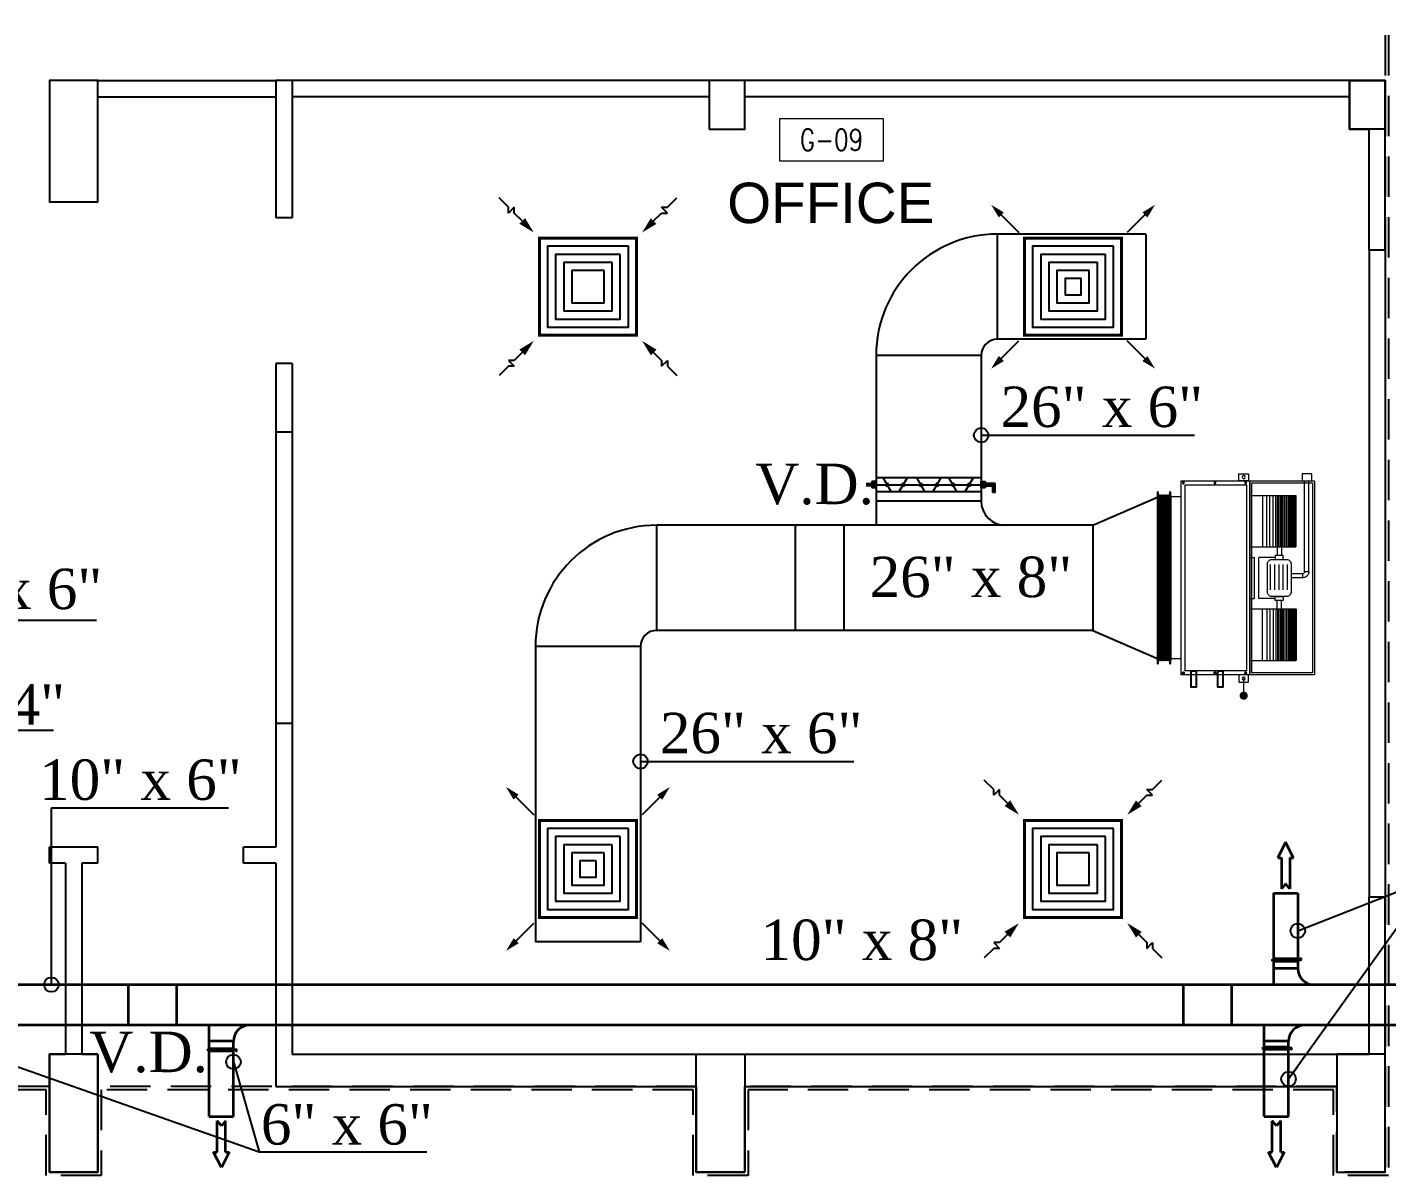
# Model space of a CAD drawing. Extents: x -432 to -365, y -145 to 173.
# Drawn here: x -391.1 to -382.69, y -132.79 to -125.7 of the extents above; entities that cross this region are included whole.
import ezdxf
from ezdxf.enums import TextEntityAlignment as Align

# ---------------------------------------------------------------- set-up
doc = ezdxf.new("R2010")
doc.units = 0
doc.header["$MEASUREMENT"] = 0
for name, pattern in [('DASHDOT', [1, 0.5, -0.25, 0, -0.25]), ('HIDDEN', [0.375, 0.25, -0.125]), ('HIDDEN-Z', [3, 2, -1])]:
    doc.linetypes.add(name, pattern=pattern)
for name, color, linetype in [('01_AC-EQUIP', 206, 'Continuous'), ('03_AC-S.DUCT', 5, 'Continuous'), ('A.C.VOLUM DAMPER', 2, 'Continuous'), ('COL', 2, 'Continuous'), ('COLHATCH', 5, 'Continuous'), ('elev', 2, 'Continuous'), ('FASEL', 253, 'Continuous'), ('M-CH-WP-R', 40, 'HIDDEN-Z'), ('M-CH-WP-S', 142, 'Continuous'), ('M-DIFUSER', 195, 'Continuous'), ('M-DUCT-RA', 30, 'Continuous'), ('M-DUCT-SA', 5, 'Continuous'), ('M-EQBMNT', 21, 'Continuous'), ('WALL', 4, 'Continuous'), ('WIN', 5, 'Continuous'), ('ZONE TEXT', 73, 'Continuous')]:
    doc.layers.add(name, color=color, linetype=linetype)
for name, color, linetype, lineweight in [('04-AC_F.A.DUCT', 4, 'Continuous', 35), ('A-SYMB-RMNU', 4, 'Continuous', 9), ('AC-TEXT', 15, 'Continuous', 30)]:
    doc.layers.add(name, color=color, linetype=linetype, lineweight=lineweight)
doc.styles.add('AC', font='romans.shx', dxfattribs={"height": 0.2})
doc.styles.add('ARABY', font='sosa.shx')
doc.styles.add('ROMANS-TITLE', font='ROMANS.shx', dxfattribs={"width": 0.8})
doc.dimstyles.new('IHAB', dxfattribs={"dimscale": 0, "dimtxt": 0.15, "dimasz": 0.09, "dimexe": 0.18, "dimexo": 0.0625, "dimgap": 0, "dimtad": 0, "dimtih": 1, "dimtoh": 1, "dimzin": 0, "dimdsep": 46, "dimtxsty": 'ARABY', "dimcen": 0.03, "dimse1": 1, "dimse2": 1, "dimclrd": 36, "dimclrt": 42, "dimadec": 0, "dimazin": 0, "dimtfac": 1, "dimtmove": 1, "dimatfit": 3, "dimldrblk": 'ORIGIN', "dimfxl": 1, "dimtolj": 1, "dimtzin": 0, "dimarcsym": 0})

# ---------------------------------------------------------------- blocks, each defined once
blk = doc.blocks.new('*U251')
at = {"layer": 'M-DIFUSER', "ltscale": 5, "const_width": 18}
blk.add_lwpolyline([(-300, 300), (300, 300), (300, -300), (-300, -300)], close=True, dxfattribs=at)
at = {"layer": 'M-DIFUSER', "color": 21}
for points in [[(250, 250), (-250, 250), (-250, -250), (250, -250)], [(200, 200), (-200, 200), (-200, -200), (200, -200)], [(150, 150), (-150, 150), (-150, -150), (150, -150)], [(100, 100), (-100, 100), (-100, -100), (100, -100)], [(50, 50), (-50, 50), (-50, -50), (50, -50)]]:
    blk.add_lwpolyline(points, close=True, dxfattribs=at)
at = {"layer": 'M-DUCT-SA', "color": 5, "extrusion": (-5.07059e-20, -1.19855e-17, -1)}
blk.add_line((-461.1, 461.1), (-335.4, 335.4), dxfattribs=at)
at = {"layer": 'M-DUCT-SA', "color": 5, "extrusion": (-1.19855e-17, 5.07059e-20, -1)}
blk.add_line((461.1, 461.1), (335.4, 335.4), dxfattribs=at)
at = {"layer": 'M-DUCT-SA', "color": 5, "extrusion": (1.19855e-17, -5.07059e-20, -1)}
blk.add_line((-461.1, -461.1), (-335.4, -335.4), dxfattribs=at)
at = {"layer": 'M-DUCT-SA', "color": 5, "extrusion": (5.07059e-20, 1.19855e-17, -1)}
blk.add_line((461.1, -461.1), (335.4, -335.4), dxfattribs=at)
at = {"layer": 'M-DUCT-SA', "color": 5, "extrusion": (-5.07059e-20, -1.19855e-17, -1)}
blk.add_solid([(459.6, 428.4), (428.6, 459.4), (506.9, 506.9)], dxfattribs=at)
at = {"layer": 'M-DUCT-SA', "color": 5, "extrusion": (5.07059e-20, -1.19855e-17, -1)}
blk.add_solid([(-459.6, 428.4), (-428.7, 459.4), (-506.9, 506.9)], dxfattribs=at)
at = {"layer": 'M-DUCT-SA', "color": 5, "extrusion": (1.19855e-17, -5.07059e-20, -1)}
blk.add_solid([(428.4, -459.6), (459.4, -428.6), (506.9, -506.9)], dxfattribs=at)
at = {"layer": 'M-DUCT-SA', "color": 5, "extrusion": (-1.19855e-17, -5.07059e-20, -1)}
blk.add_solid([(-428.4, -459.6), (-459.4, -428.6), (-506.9, -506.9)], dxfattribs=at)
blk = doc.blocks.new('*U254')
at = {"layer": 'M-DIFUSER', "ltscale": 5, "const_width": 18}
blk.add_lwpolyline([(-300, 300), (300, 300), (300, -300), (-300, -300)], close=True, dxfattribs=at)
at = {"layer": 'M-DIFUSER', "color": 21}
for points in [[(250, 250), (-250, 250), (-250, -250), (250, -250)], [(200, 200), (-200, 200), (-200, -200), (200, -200)], [(150, 150), (-150, 150), (-150, -150), (150, -150)], [(100, 100), (-100, 100), (-100, -100), (100, -100)]]:
    blk.add_lwpolyline(points, close=True, dxfattribs=at)
at = {"layer": 'M-DUCT-RA', "color": 30}
for p, q in [((-491, 491), (-548.9, 548.9)), ((491, 491), (548.9, 548.9)), ((-491, 455.4), (-491, 491)), ((-455.4, 491), (-491, 455.4)), ((-455.4, 455.4), (-455.4, 491)), ((-406.3, 406.3), (-455.4, 455.4)), ((406.3, 406.3), (455.4, 455.4)), ((455.4, 491), (491, 491)), ((491, 455.4), (455.4, 491)), ((455.4, 455.4), (491, 455.4)), ((-406.3, -406.3), (-455.4, -455.4)), ((406.3, -406.3), (455.4, -455.4)), ((-491, -491), (-548.9, -548.9)), ((-491, -455.4), (-455.4, -491)), ((-455.4, -455.4), (-491, -455.4)), ((-455.4, -491), (-491, -491)), ((455.4, -491), (491, -455.4)), ((455.4, -455.4), (455.4, -491)), ((491, -455.4), (491, -491)), ((491, -491), (548.9, -548.9))]:
    blk.add_line(p, q, dxfattribs=at)
for points in [[(-388.6, 424), (-423.7, 388.9), (-335, 335)], [(424, 388.6), (388.9, 423.7), (335, 335)], [(-424, -388.6), (-388.9, -423.7), (-335, -335)], [(388.6, -424), (423.7, -388.9), (335, -335)]]:
    blk.add_solid(points, dxfattribs=at)
blk = doc.blocks.new('A$C069E27EC')
at = {"layer": '01_AC-EQUIP', "color": 2, "linetype": 'Continuous'}
for p, q in [((0, 0), (0, -130)), ((1, 0.3), (0.5, -1.3)), ((1, 0.3), (1.5, -1.3)), ((2, 0.3), (1.5, -1.3)), ((2, 0.3), (2.5, -1.3)), ((3, 0.3), (2.5, -1.3)), ((3, 0.3), (3.6, -1.3)), ((4.1, 0.3), (3.6, -1.3)), ((4.1, 0.3), (4.6, -1.3)), ((5.1, 0.3), (4.6, -1.3)), ((5.1, 0.3), (5.6, -1.3)), ((6.1, 0.3), (5.6, -1.3)), ((6.1, 0.3), (6.6, -1.3)), ((7.1, 0.3), (6.6, -1.3)), ((7.1, 0.3), (7.6, -1.3)), ((8.1, 0.3), (7.6, -1.3)), ((8.1, 0.3), (8.6, -1.3)), ((9.2, 0.3), (8.6, -1.3)), ((9.2, 0.3), (9.7, -1.3)), ((1.5, -128.7), (1.5, -1.3)), ((2.5, -128.7), (2.5, -1.3)), ((3.6, -128.7), (3.6, -1.3)), ((4.6, -128.7), (4.6, -1.3)), ((5.6, -128.7), (5.6, -1.3)), ((6.6, -128.7), (6.6, -1.3)), ((7.6, -128.7), (7.6, -1.3)), ((8.6, -128.7), (8.6, -1.3)), ((1, -130.3), (0.5, -128.7)), ((1, -130.3), (1.5, -128.7)), ((2, -130.3), (1.5, -128.7)), ((2, -130.3), (2.5, -128.7)), ((3, -130.3), (2.5, -128.7)), ((3, -130.3), (3.6, -128.7)), ((4.1, -130.3), (3.6, -128.7)), ((4.1, -130.3), (4.6, -128.7)), ((5.1, -130.3), (4.6, -128.7)), ((5.1, -130.3), (5.6, -128.7)), ((6.1, -130.3), (5.6, -128.7)), ((6.1, -130.3), (6.6, -128.7)), ((7.1, -130.3), (6.6, -128.7)), ((7.1, -130.3), (7.6, -128.7)), ((8.1, -130.3), (7.6, -128.7)), ((8.1, -130.3), (8.6, -128.7)), ((9.2, -130.3), (8.6, -128.7)), ((9.2, -130.3), (9.7, -128.7))]:
    blk.add_line(p, q, dxfattribs=at)
for points in [[(0, 2.5), (0.5, 2.5), (0.5, -132.5), (0, -132.5)], [(9.7, 2.5), (10.2, 2.5), (10.2, -132.5), (9.7, -132.5)]]:
    blk.add_lwpolyline(points, close=True, dxfattribs=at)
blk = doc.blocks.new('A$C7CD32F90')
at = {"layer": '01_AC-EQUIP', "color": 1, "lineweight": 20}
for p, q in [((0.5993, -0.0745), (0.5993, -0.1449)), ((0.6259, -0.0745), (0.5993, -0.0745)), ((0.6259, -0.0745), (0.6259, -0.1449)), ((0.6392, -0.0346), (1.2, -0.0345)), ((0.6392, -0.0612), (0.6392, -0.0346)), ((0.6392, -0.0612), (1.2, -0.0612)), ((0.0885, -0.4), (0.0885, -0.1159)), ((0.4078, -0.1159), (0.0885, -0.1159)), ((0.4078, -0.1175), (0.0885, -0.1175)), ((0.4078, -0.1194), (0.0885, -0.1194)), ((0.4078, -0.1218), (0.0885, -0.1218)), ((0.4078, -0.1249), (0.0885, -0.1249)), ((0.4078, -0.1281), (0.0885, -0.1281)), ((0.4078, -0.1317), (0.0885, -0.1317)), ((0.4078, -0.1357), (0.0885, -0.1357)), ((0.4078, -0.1407), (0.0885, -0.1407)), ((0.4078, -0.1475), (0.0885, -0.1475)), ((0.4078, -0.1547), (0.0885, -0.1547)), ((0.4078, -0.1635), (0.0885, -0.1635)), ((0.4078, -0.4), (0.4078, -0.1159)), ((0.6828, -0.1679), (0.5262, -0.1679)), ((0.7908, -0.4), (0.7908, -0.1159)), ((0.7908, -0.1159), (1.11, -0.1159)), ((0.7908, -0.1175), (1.11, -0.1175)), ((0.7908, -0.1194), (1.11, -0.1194)), ((0.7908, -0.1218), (1.11, -0.1218)), ((0.7908, -0.1249), (1.11, -0.1249)), ((0.7908, -0.1281), (1.11, -0.1281)), ((0.7908, -0.1317), (1.11, -0.1317)), ((0.7908, -0.1357), (1.11, -0.1357)), ((0.7908, -0.1407), (1.11, -0.1407)), ((0.7908, -0.1475), (1.11, -0.1475)), ((0.7908, -0.1547), (1.11, -0.1547)), ((0.7908, -0.1635), (1.11, -0.1635)), ((1.11, -0.4), (1.11, -0.1159)), ((0.4078, -0.1733), (0.0885, -0.1733)), ((0.4078, -0.1834), (0.0885, -0.1834)), ((0.4078, -0.1935), (0.0885, -0.1935)), ((0.4078, -0.2007), (0.0885, -0.2007)), ((0.4078, -0.2094), (0.0885, -0.2094)), ((0.4078, -0.2192), (0.0885, -0.2192)), ((0.4078, -0.2293), (0.0885, -0.2293)), ((0.4078, -0.2394), (0.0885, -0.2394)), ((0.4078, -0.2044), (0.4596, -0.2044)), ((0.4078, -0.231), (0.4596, -0.231)), ((0.4722, -0.2429), (0.4722, -0.3429)), ((0.6828, -0.1945), (0.5262, -0.1945)), ((0.6828, -0.2211), (0.5262, -0.2211)), ((0.6828, -0.2477), (0.5262, -0.2477)), ((0.7263, -0.2429), (0.7263, -0.3429)), ((0.7908, -0.2044), (0.739, -0.2044)), ((0.7908, -0.231), (0.739, -0.231)), ((0.7908, -0.1733), (1.11, -0.1733)), ((0.7908, -0.1834), (1.11, -0.1834)), ((0.7908, -0.1935), (1.11, -0.1935)), ((0.7908, -0.2007), (1.11, -0.2007)), ((0.7908, -0.2094), (1.11, -0.2094)), ((0.7908, -0.2192), (1.11, -0.2192)), ((0.7908, -0.2293), (1.11, -0.2293)), ((0.7908, -0.2394), (1.11, -0.2394)), ((0.4078, -0.2554), (0.0885, -0.2554)), ((0.4078, -0.2754), (0.0885, -0.2754)), ((0.4078, -0.2954), (0.0885, -0.2954)), ((0.0885, -0.3207), (0.4078, -0.3207)), ((0.6828, -0.2743), (0.5262, -0.2743)), ((0.7908, -0.2554), (1.11, -0.2554)), ((0.7908, -0.2754), (1.11, -0.2754)), ((0.7908, -0.2954), (1.11, -0.2954)), ((1.11, -0.3207), (0.7908, -0.3207)), ((0.0111, -0.4184), (0.0111, -0.4317)), ((0.4722, -0.3429), (0.7263, -0.3429)), ((0.4722, -0.3703), (0.7263, -0.3703)), ((0.4722, -0.4), (0.4722, -0.3703)), ((0.7263, -0.4), (0.7263, -0.3703)), ((1.1889, -0.4184), (1.1889, -0.4317)), ((0.0219, -0.4254), (0.0012, -0.4254)), ((1.1781, -0.4254), (1.1988, -0.4254)), ((0.0219, -0.6154), (0.0012, -0.6154)), ((0.0111, -0.6084), (0.0111, -0.6217)), ((1.1781, -0.6154), (1.1988, -0.6154)), ((1.1889, -0.6084), (1.1889, -0.6217)), ((0.0219, -0.8104), (0.0012, -0.8104)), ((0.0111, -0.8034), (0.0111, -0.8167)), ((0.1002, -0.8245), (0.1002, -0.8899)), ((1.1002, -0.8245), (1.1002, -0.8899)), ((1.1781, -0.8104), (1.1988, -0.8104)), ((1.1889, -0.8034), (1.1889, -0.8167))]:
    blk.add_line(p, q, dxfattribs=at)
at = {"layer": '01_AC-EQUIP', "color": 1, "linetype": 'DASHDOT', "lineweight": 20}
for p, q in [((0.4078, -0.1935), (0.0885, -0.1935)), ((0.7908, -0.1935), (1.11, -0.1935))]:
    blk.add_line(p, q, dxfattribs=at)
at = {"layer": '01_AC-EQUIP', "color": 4, "lineweight": 20}
blk.add_line((-0.1285, -0.4376), (-0.0226, -0.4376), dxfattribs=at)
at = {"layer": '01_AC-EQUIP', "color": 1, "lineweight": 20}
for points in [[(0, -0.4), (1.2, -0.4), (1.2, 0), (0, 0)], [(0.0121, -0.3879), (1.1879, -0.3879), (1.1879, -0.0121), (0.0121, -0.0121)], [(1.244, -0.0757), (1.2, -0.0757), (1.2, -0.0158), (1.244, -0.0158)], [(0.4848, -0.1925), (0.4596, -0.1925), (0.4596, -0.2429), (0.4848, -0.2429)], [(0.7137, -0.1925), (0.739, -0.1925), (0.739, -0.2429), (0.7137, -0.2429)], [(-0.044, -0.4068), (0, -0.4068), (0, -0.4667), (-0.044, -0.4667)], [(1.2, -0.4), (0, -0.4), (0, -0.8245), (1.2003, -0.8245)], [(1.175, -0.42), (0.0245, -0.42), (0.0245, -0.8), (1.175, -0.8)], [(1.244, -0.4068), (1.2, -0.4068), (1.2, -0.4667), (1.244, -0.4667)]]:
    blk.add_lwpolyline(points, close=True, dxfattribs=at)
blk.add_lwpolyline([(0.6871, -0.1449), (0.5115, -0.1449, 0.414214), (0.4848, -0.1715), (0.4848, -0.2639, 0.414214), (0.5115, -0.2905), (0.6871, -0.2905, 0.414214), (0.7137, -0.2639), (0.7137, -0.1715, 0.414214)], format="xyb", close=True, dxfattribs=at)
at = {"layer": '01_AC-EQUIP', "color": 4, "lineweight": 20, "const_width": 0.0252}
blk.add_lwpolyline([(-0.1258, -0.4499, 1), (-0.1312, -0.4253, 1)], format="xyb", close=True, dxfattribs=at)
at = {"layer": '01_AC-EQUIP', "color": 1, "lineweight": 20}
for centre in [(-0.0226, -0.4376), (1.2226, -0.4376)]:
    blk.add_circle(centre, 0.00932, dxfattribs=at)
for radius in [0.0399, 0.0133]:
    blk.add_arc((0.6392, -0.0745), radius, 90.00061, 180.00061, dxfattribs=at)
at = {"layer": '01_AC-EQUIP', "color": 1, "lineweight": 20, "extrusion": (0, 0, -1)}
for centre, major_axis, start_param, end_param in [((0.0111, -0.4254), (-0.00827, 0), -1.570796, 4.712389), ((0.0111, -0.4254), (-0.0047, 0), 3.141593, 9.424778), ((0.0111, -0.6154), (-0.00827, 0), -1.570796, 4.712389), ((0.0111, -0.6154), (-0.0047, 0), 3.141593, 9.424778), ((0.0111, -0.8104), (-0.00827, 0), -1.570796, 4.712389), ((0.0111, -0.8104), (-0.0047, 0), 3.141593, 9.424778)]:
    blk.add_ellipse(centre, major_axis=major_axis, ratio=0.646018, start_param=start_param, end_param=end_param, dxfattribs=at)
at = {"layer": '01_AC-EQUIP', "color": 1, "lineweight": 20}
for centre, major_axis, start_param, end_param in [((1.1889, -0.4254), (0.00827, 0), -1.570796, 4.712389), ((1.1889, -0.4254), (0.0047, 0), 3.141593, 9.424778), ((1.1889, -0.6154), (0.00827, 0), -1.570796, 4.712389), ((1.1889, -0.6154), (0.0047, 0), 3.141593, 9.424778), ((1.1889, -0.8104), (0.00827, 0), -1.570796, 4.712389), ((1.1889, -0.8104), (0.0047, 0), 3.141593, 9.424778)]:
    blk.add_ellipse(centre, major_axis=major_axis, ratio=0.646018, start_param=start_param, end_param=end_param, dxfattribs=at)
at = {"layer": 'M-CH-WP-R', "color": 6, "linetype": 'ByBlock', "ltscale": 1.5}
blk.add_lwpolyline([(0.025, -0.7623), (0.025, -0.7323), (-0.075, -0.7323), (-0.075, -0.7623)], close=True, dxfattribs=at)
at = {"layer": 'M-CH-WP-S', "color": 5, "linetype": 'ByBlock', "ltscale": 1.5}
blk.add_lwpolyline([(0.025, -0.5973), (0.025, -0.5673), (-0.075, -0.5673), (-0.075, -0.5973)], close=True, dxfattribs=at)
at = {"layer": 'M-EQBMNT', "color": 21, "linetype": 'ByBlock', "ltscale": 1.5}
for p, q in [((0.4078, -0.1159), (0.0885, -0.1159)), ((0.7908, -0.1159), (1.11, -0.1159))]:
    blk.add_line(p, q, dxfattribs=at)
at = {"layer": '01_AC-EQUIP', "color": 1, "lineweight": 20, "xscale": 0.00784765227677817, "yscale": 0.00784765227677817, "zscale": 0.00784765227677817, "rotation": 270}
blk.add_blockref('A$C069E27EC', (1.1102, -0.8899), dxfattribs=at)
blk = doc.blocks.new('A$C180A56EA')
at = {"layer": 'A.C.VOLUM DAMPER'}
h = blk.add_hatch(dxfattribs=at)
h.set_pattern_fill('ANSI31', color=256, scale=0.001, style=0)
h.set_pattern_definition([(45, (129.5106855, -230.48025158), (-8.838834765e-05, 8.838834765e-05), [])])
h.paths.add_polyline_path([(0.0459, 0.0039), (0.0459, 0.0065), (0.0401, 0.0065), (0.0401, -0.0027), (0.0459, -0.0027), (0.0459, 0), (0.0603, 0), (0.0603, 0.0128), (0.057, 0.0128), (0.057, 0.0039)])
for p, q in [((-0.1242, 0.0032), (-0.1161, 0.0032)), ((-0.1161, 0.0004), (-0.119, 0.0032)), ((-0.1185, 0), (-0.1161, 0.0024)), ((-0.1161, 0.0015), (-0.1179, 0.0032)), ((-0.1174, 0), (-0.1161, 0.0013)), ((-0.1161, 0.0026), (-0.1168, 0.0032)), ((-0.1163, 0), (-0.1161, 0.0001)), ((-0.1161, 0.0001), (-0.1104, 0.0058)), ((-0.1161, 0.0013), (-0.1116, 0.0058)), ((-0.1161, 0.0024), (-0.1127, 0.0058)), ((-0.1161, -0.0026), (-0.1161, 0.0058)), ((-0.1161, 0.0035), (-0.1138, 0.0058)), ((-0.1161, 0.0058), (-0.1099, 0.0058)), ((-0.1161, 0.0057), (-0.116, 0.0058)), ((-0.1161, 0.0046), (-0.1149, 0.0058)), ((-0.1161, -0.001), (-0.1099, 0.0053)), ((-0.1099, -0.0014), (-0.1161, 0.0048)), ((-0.1161, -0.0021), (-0.1099, 0.0042)), ((-0.1099, -0.0026), (-0.1161, 0.0037)), ((-0.1109, -0.0026), (-0.1161, 0.0026)), ((-0.112, -0.0026), (-0.1161, 0.0015)), ((-0.1131, -0.0026), (-0.1161, 0.0004)), ((-0.1099, -0.0003), (-0.116, 0.0058)), ((-0.1156, -0.0026), (-0.1099, 0.0031)), ((-0.1099, 0.0008), (-0.1149, 0.0058)), ((-0.1145, -0.0026), (-0.1099, 0.002)), ((-0.1099, 0.0019), (-0.1138, 0.0058)), ((-0.1134, -0.0026), (-0.1099, 0.0009)), ((-0.1128, 0.0019), (0.0401, 0.0019)), ((-0.1099, 0.003), (-0.1127, 0.0058)), ((-0.1099, 0.0041), (-0.1116, 0.0058)), ((-0.1099, 0.0052), (-0.1105, 0.0058)), ((0.0401, 0.0121), (-0.1099, 0.0121)), ((-0.0882, 0.0113), (-0.0994, -0.0075)), ((-0.0768, 0.0113), (-0.0656, -0.0075)), ((-0.0402, 0.0113), (-0.0514, -0.0075)), ((-0.0284, 0.0113), (-0.0173, -0.0075)), ((0.0056, 0.0113), (-0.0056, -0.0075)), ((0.0174, 0.0113), (0.0286, -0.0075)), ((0.0459, 0.0065), (0.0401, 0.0065)), ((0.0401, 0.0065), (0.0401, -0.0027)), ((0.0459, 0.0039), (0.0459, 0.0065)), ((0.057, 0.0039), (0.0459, 0.0039)), ((0.0603, 0.0128), (0.057, 0.0128)), ((0.057, 0.0128), (0.057, 0.0039)), ((0.0603, 0.0128), (0.0603, 0)), ((-0.1242, 0), (-0.1161, 0)), ((-0.1142, -0.0026), (-0.1161, -0.0007)), ((-0.1153, -0.0026), (-0.1161, -0.0018)), ((-0.1099, -0.0026), (-0.1161, -0.0026)), ((-0.1123, -0.0026), (-0.1099, -0.0003)), ((-0.1111, -0.0026), (-0.1099, -0.0014)), ((-0.11, -0.0026), (-0.1099, -0.0025)), ((-0.1099, -0.0083), (0.0401, -0.0083)), ((0.0401, -0.0027), (0.0459, -0.0027)), ((0.0603, 0), (0.0459, 0)), ((0.0459, -0.0027), (0.0459, 0))]:
    blk.add_line(p, q, dxfattribs=at)
at = {"layer": 'A.C.VOLUM DAMPER', "extrusion": (0, 0, -1)}
for centre, major_axis, start_param, end_param in [((-0.0938, 0.0019), (0.00135, 0.00135), 3.926991, 7.068583), ((-0.0938, 0.0019), (-0.00135, 0.00135), 2.356195, 5.497787), ((-0.0712, 0.0019), (0.00135, 0.00135), 3.926991, 7.068583), ((-0.0712, 0.0019), (-0.00135, 0.00135), 2.356195, 5.497787), ((-0.0458, 0.0019), (0.00135, 0.00135), 3.926991, 7.068583), ((-0.0458, 0.0019), (-0.00135, 0.00135), 2.356195, 5.497787), ((-0.0228, 0.0019), (0.00135, 0.00135), 3.926991, 7.068583), ((-0.0228, 0.0019), (-0.00135, 0.00135), 2.356194, 5.497787), ((0, 0.0019), (0.00135, 0.00135), 3.926991, 7.068583), ((0, 0.0019), (0.00135, 0.00135), 0.785398, 3.926991), ((0.023, 0.0019), (0.00135, 0.00135), 3.926991, 7.068583), ((0.023, 0.0019), (-0.00135, 0.00135), 2.356195, 5.497787)]:
    blk.add_ellipse(centre, major_axis=major_axis, ratio=1, start_param=start_param, end_param=end_param, dxfattribs=at)
blk = doc.blocks.new('_Origin')
at = {"color": 0, "linetype": 'ByBlock', "lineweight": -2}
blk.add_line((0, 0), (-1, 0), dxfattribs=at)
blk.add_circle((0, 0), 0.5, dxfattribs=at)
blk = doc.blocks.new('A$C4397250F')
at = {"layer": '04-AC_F.A.DUCT'}
for p, q in [((0, 0), (-0.0241, -0.0482)), ((0.0241, -0.0482), (0, 0)), ((-0.0241, -0.0482), (-0.0132, -0.0482)), ((-0.0132, -0.0482), (-0.0132, -0.1443)), ((0.0132, -0.0482), (0.0241, -0.0482)), ((0.0132, -0.0482), (0.0132, -0.1443)), ((0, -0.1288), (-0.0132, -0.1443)), ((0.0132, -0.1443), (0, -0.1288))]:
    blk.add_line(p, q, dxfattribs=at)
blk = doc.blocks.new('A-ROOM')
at = {"layer": 'A-SYMB-RMNU'}
blk.add_lwpolyline([(-425, 175), (425, 175), (425, -175), (-425, -175)], close=True, dxfattribs=at)
at = {"layer": 'A-SYMB-RMNU', "style": 'ROMANS-TITLE', "width": 0.8}
blk.add_attdef('ROOM-NO', text='', height=175, dxfattribs=at).set_placement((0, 0), align=Align.MIDDLE)

msp = doc.modelspace()

# ---------------------------------------------------------------- hatches: boundary and pattern name
at = {"layer": 'COLHATCH', "linetype": 'Continuous'}
h = msp.add_hatch(dxfattribs=at)
h.set_pattern_fill('_USER', color=252, scale=0.05, angle=45, style=0, double=1, pattern_type=0)
h.set_pattern_definition([(45, (-202.924395, -132.77691), (-0.035355339, 0.035355339), []), (135, (-202.924395, -132.77691), (-0.035355339, -0.035355339), [])])
h.paths.add_polyline_path([(-382.4844, -115.1969), (-382.7844, -115.1969), (-382.7844, -116.0969), (-382.4844, -116.0969)])
h.paths.add_polyline_path([(-380.4844, -115.1969), (-381.2844, -115.1969), (-381.2844, -115.4969), (-380.4844, -115.4969)])
h.paths.add_polyline_path([(-378.5344, -117.1969), (-378.8344, -117.1969), (-378.8344, -117.7969), (-378.5344, -117.7969)])
h.paths.add_polyline_path([(-378.1344, -120.7769), (-378.9344, -120.7769), (-378.9344, -121.0769), (-378.1344, -121.0769)])
h.paths.add_polyline_path([(-380.6844, -120.7769), (-381.4844, -120.7769), (-381.4844, -121.0769), (-380.6844, -121.0769)])
h.paths.add_polyline_path([(-380.5844, -125.8269), (-381.4844, -125.8269), (-381.4844, -126.1269), (-380.5844, -126.1269)])
h.paths.add_polyline_path([(-378.1344, -125.7769), (-378.9344, -125.7769), (-378.9344, -126.0769), (-378.1344, -126.0769)])
h.paths.add_polyline_path([(-378.4889, -132.0469), (-378.9889, -132.0469), (-378.9889, -132.3969), (-378.4889, -132.3969)])
h.paths.add_polyline_path([(-380.3919, -132.0469), (-381.4919, -132.0469), (-381.4919, -132.3469), (-380.6389, -132.3469, -0.011587), (-380.6548, -133.0326), (-380.4051, -133.0435, 0.01656)])
h.paths.add_polyline_path([(-380.5864, -134.7769), (-380.8398, -134.7769, -0.040808), (-381.4283, -137.1158), (-381.1918, -137.1969, 0.04151)])
h.paths.add_polyline_path([(-382.4844, -134.1769), (-382.7844, -134.1769), (-382.7844, -135.0769), (-382.4844, -135.0769)])
h.paths.add_polyline_path([(-386.6144, -134.1769), (-387.0144, -134.1769), (-387.0144, -135.0769), (-386.6144, -135.0769)])
h.paths.add_polyline_path([(-390.4144, -134.1769), (-390.8644, -134.1769), (-390.8644, -135.0769), (-390.4144, -135.0769)])
h.paths.add_polyline_path([(-390.6644, -135.9969), (-390.9644, -135.9969), (-390.9644, -136.8969), (-390.6644, -136.8969)])
h.paths.add_polyline_path([(-398.5144, -134.6269, 1), (-399.1144, -134.6269, 1)])
h.paths.add_polyline_path([(-398.5144, -136.4469, 1), (-399.1144, -136.4469, 1)])
h.paths.add_polyline_path([(-406.5144, -134.6269, 1), (-407.1144, -134.6269, 1)])
h.paths.add_polyline_path([(-406.5144, -136.4469, 1), (-407.1144, -136.4469, 1)])
h.paths.add_polyline_path([(-414.7644, -134.1769), (-415.2144, -134.1769), (-415.2139, -135.0769), (-414.7639, -135.0769)])
h.paths.add_polyline_path([(-414.6644, -135.9969), (-414.9644, -135.9969), (-414.9644, -136.8969), (-414.6644, -136.8969)])
h.paths.add_polyline_path([(-418.6144, -134.1769), (-419.0144, -134.1769), (-419.0144, -135.0769), (-418.6144, -135.0769)])
h.paths.add_polyline_path([(-422.8444, -134.1769), (-423.1444, -134.1769), (-423.1444, -135.0769), (-422.8444, -135.0769)])
h.paths.add_polyline_path([(-424.789, -134.7769), (-425.0424, -134.7769, 0.04151), (-424.437, -137.1969), (-424.2005, -137.1158, -0.040808)])
h.paths.add_polyline_path([(-424.1369, -132.0469), (-425.2369, -132.0469, 0.01656), (-425.2237, -133.0435), (-424.974, -133.0326, -0.011587), (-424.9898, -132.3469), (-424.1369, -132.3469)])
h.paths.add_polyline_path([(-426.6398, -132.0469), (-427.1398, -132.0469), (-427.1398, -132.3969), (-426.6398, -132.3969)])
h.paths.add_polyline_path([(-426.6944, -125.7769), (-427.4944, -125.7769), (-427.4944, -126.0769), (-426.6944, -126.0769)])
h.paths.add_polyline_path([(-424.1444, -125.8269), (-425.0444, -125.8269), (-425.0444, -126.1269), (-424.1444, -126.1269)])
h.paths.add_polyline_path([(-426.6944, -120.7769), (-427.4944, -120.7769), (-427.4944, -121.0769), (-426.6944, -121.0769)])
h.paths.add_polyline_path([(-424.1444, -120.7769), (-424.9444, -120.7769), (-424.9444, -121.0769), (-424.1444, -121.0769)])
h.paths.add_polyline_path([(-426.7944, -117.1969), (-427.0944, -117.1969), (-427.0944, -117.7969), (-426.7944, -117.7969)])
h.paths.add_polyline_path([(-424.3444, -115.1969), (-425.1444, -115.1969), (-425.1444, -115.4969), (-424.3444, -115.4969)])
h.paths.add_polyline_path([(-422.8444, -115.1969), (-423.1444, -115.1969), (-423.1444, -116.0969), (-422.8444, -116.0969)])
h.paths.add_polyline_path([(-418.5644, -115.1969), (-418.9644, -115.1969), (-418.9644, -116.0969), (-418.5644, -116.0969)])
h.paths.add_polyline_path([(-414.7644, -115.1969), (-415.2144, -115.1969), (-415.2144, -116.0969), (-414.7644, -116.0969)])
h.paths.add_polyline_path([(-405.4144, -112.9969), (-405.7144, -112.9969), (-405.7144, -113.5969), (-405.4144, -113.5969)])
h.paths.add_polyline_path([(-398.6644, -112.9969), (-398.9644, -112.9969), (-398.9644, -113.5969), (-398.6644, -113.5969)])
h.paths.add_polyline_path([(-398.6644, -116.3469), (-398.9644, -116.3469), (-398.9644, -116.9469), (-398.6644, -116.9469)])
h.paths.add_polyline_path([(-400.0144, -115.1969), (-405.7144, -115.1969), (-405.7144, -116.9469), (-405.4144, -116.9469), (-405.4144, -115.4969), (-400.3144, -115.4969), (-400.3144, -116.9469), (-400.0144, -116.9469)])
h.paths.add_polyline_path([(-390.4144, -115.1969), (-390.8644, -115.1969), (-390.8644, -116.0969), (-390.4144, -116.0969)])

# ---------------------------------------------------------------- linework, layer by layer
at = {"layer": '03_AC-S.DUCT', "linetype": 'Continuous'}
for p, q in [((-384.1844, -126.9769), (-385.1028, -126.9769)), ((-385.1028, -127.6269), (-385.1028, -126.9769)), ((-384.1844, -126.9769), (-384.1844, -127.6269)), ((-384.1844, -127.6269), (-385.1028, -127.6269)), ((-385.8528, -127.7269), (-385.8528, -128.7769)), ((-385.2028, -127.7269), (-385.8528, -127.7269)), ((-385.2028, -127.7269), (-385.2028, -128.6269)), ((-385.2028, -128.6269), (-385.8528, -128.6269)), ((-384.5116, -128.7769), (-384.1077, -128.6019)), ((-384.5116, -128.7769), (-387.2094, -128.7769)), ((-387.2094, -129.4269), (-387.2094, -128.7769)), ((-386.3528, -128.7769), (-386.3528, -129.4269)), ((-386.0528, -128.7769), (-386.0528, -129.4269)), ((-384.5116, -128.7769), (-384.5116, -129.4269)), ((-384.5116, -129.4269), (-387.2094, -129.4269)), ((-384.5116, -129.4269), (-384.1077, -129.6019)), ((-387.9594, -129.5269), (-387.9594, -131.3516)), ((-387.3094, -129.5269), (-387.9594, -129.5269)), ((-387.3094, -129.5269), (-387.3094, -131.3516)), ((-387.3094, -131.3516), (-387.9594, -131.3516))]:
    msp.add_line(p, q, dxfattribs=at)
for centre, radius, start, end in [((-385.1028, -127.7269), 0.75, 90, 180), ((-385.1028, -127.7269), 0.1, 90, 180), ((-385.0528, -128.6269), 0.15, 180, 270), ((-387.2094, -129.5269), 0.75, 90, 180), ((-387.2094, -129.5269), 0.1, 90, 180)]:
    msp.add_arc(centre, radius, start, end, dxfattribs=at)
at = {"layer": '04-AC_F.A.DUCT', "linetype": 'Continuous'}
for p, q in [((-383.3949, -131.0516), (-383.3949, -131.6175)), ((-383.3949, -131.0516), (-383.2449, -131.0516)), ((-383.2449, -131.0516), (-383.2449, -131.5175)), ((-383.2449, -131.5175), (-383.3949, -131.5175)), ((-382.6344, -131.6175), (-392.377, -131.6175)), ((-390.4765, -131.8675), (-390.4765, -131.6175)), ((-390.1765, -131.8675), (-390.1765, -131.6175)), ((-383.9518, -131.8675), (-383.9518, -131.6175)), ((-383.6518, -131.8675), (-383.6518, -131.6175)), ((-382.6344, -131.8675), (-391.2282, -131.8675)), ((-389.9765, -132.4335), (-389.9765, -131.8675)), ((-383.4518, -132.4335), (-383.4518, -131.8675)), ((-389.8265, -131.9675), (-389.9765, -131.9675)), ((-389.8265, -132.4335), (-389.8265, -131.9675)), ((-383.3018, -131.9675), (-383.4518, -131.9675)), ((-383.3018, -132.4335), (-383.3018, -131.9675)), ((-389.9765, -132.4335), (-389.8265, -132.4335)), ((-383.4518, -132.4335), (-383.3018, -132.4335))]:
    msp.add_line(p, q, dxfattribs=at)
for centre, start, end in [((-383.1449, -131.5175), 180, 270), ((-389.7265, -131.9675), 90, 180), ((-383.2018, -131.9675), 90, 180)]:
    msp.add_arc(centre, 0.1, start, end, dxfattribs=at)
at = {"layer": 'COL', "linetype": 'Continuous'}
for points in [[(-390.6644, -126.0269), (-390.9644, -126.0269), (-390.9644, -126.7769), (-390.6644, -126.7769)], [(-386.8844, -126.3269), (-386.6644, -126.3269), (-386.6644, -126.0269), (-386.8844, -126.0269)], [(-382.9244, -126.0269), (-382.7044, -126.0269), (-382.7044, -126.3269), (-382.9244, -126.3269)], [(-390.6644, -132.0469), (-390.9644, -132.0469), (-390.9644, -132.7769), (-390.6644, -132.7769)], [(-386.6644, -132.7769), (-386.9644, -132.7769), (-386.9644, -132.0469), (-386.6644, -132.0469)], [(-382.7044, -132.0469), (-383.0044, -132.0469), (-383.0044, -132.7769), (-382.7044, -132.7769)]]:
    msp.add_lwpolyline(points, close=True, dxfattribs=at)
at = {"layer": 'elev', "color": 252}
for p, q in [((-390.6644, -126.0269), (-389.5644, -126.0269)), ((-390.6644, -126.1269), (-389.5644, -126.1269))]:
    msp.add_line(p, q, dxfattribs=at)
at = {"layer": 'FASEL', "linetype": 'HIDDEN'}
for points in [[(-382.7044, -117.4969), (-382.7044, -132.7769), (-383.0044, -132.7769), (-383.0044, -132.2469), (-386.6644, -132.2469), (-386.6644, -132.7769), (-386.9644, -132.7769), (-386.9644, -132.2469), (-390.6644, -132.2469), (-390.6644, -132.7769), (-390.9644, -132.7769), (-390.9644, -132.2469), (-394.6644, -132.2469), (-394.6644, -132.7769), (-394.9644, -132.7769), (-394.9644, -132.2469), (-398.6644, -132.2469), (-398.6644, -132.7769), (-398.9644, -132.7769), (-398.9644, -132.2469), (-401.6644, -132.2469)], [(-382.6844, -117.4969), (-382.6844, -132.7969), (-383.0244, -132.7969), (-383.0244, -132.2669), (-386.6444, -132.2669), (-386.6444, -132.7969), (-386.9844, -132.7969), (-386.9844, -132.2669), (-390.6444, -132.2669), (-390.6444, -132.7969), (-390.9844, -132.7969), (-390.9844, -132.2669), (-394.6444, -132.2669), (-394.6444, -132.7969), (-394.9844, -132.7969), (-394.9844, -132.2669), (-398.6444, -132.2669), (-398.6444, -132.7969), (-398.9844, -132.7969), (-398.9844, -132.2669), (-401.6444, -132.2669)]]:
    msp.add_lwpolyline(points, dxfattribs=at)
at = {"layer": 'WALL', "color": 252, "linetype": 'Continuous'}
for p, q in [((-389.5644, -126.0269), (-389.5644, -126.8769)), ((-389.4644, -126.0269), (-389.5644, -126.0269)), ((-389.4644, -126.0269), (-389.4644, -126.8769)), ((-386.8844, -126.0269), (-386.8844, -126.3269)), ((-386.6644, -126.0269), (-386.8844, -126.0269)), ((-386.6644, -126.3269), (-386.6644, -126.0269)), ((-382.9244, -126.0269), (-382.9244, -126.3269)), ((-382.7044, -126.0269), (-382.9244, -126.0269)), ((-382.7044, -127.0769), (-382.7044, -126.0269)), ((-386.8844, -126.3269), (-386.6644, -126.3269)), ((-382.9244, -126.3269), (-382.8044, -126.3269)), ((-382.8044, -127.0769), (-382.8044, -126.3269)), ((-389.4644, -126.8769), (-389.5644, -126.8769)), ((-382.7044, -127.0769), (-382.8044, -127.0769)), ((-389.4644, -127.7769), (-389.5644, -127.7769)), ((-389.5644, -127.7769), (-389.5644, -128.2019)), ((-389.4644, -127.7769), (-389.4644, -128.2019)), ((-389.4644, -128.2019), (-389.5644, -128.2019)), ((-389.4644, -130.0019), (-389.5644, -130.0019)), ((-389.5644, -130.0019), (-389.5644, -130.7669)), ((-389.4644, -130.0019), (-389.4644, -132.0469)), ((-390.6644, -130.7669), (-390.9644, -130.7669)), ((-390.9644, -130.8669), (-390.9644, -130.7669)), ((-390.6644, -130.8669), (-390.6644, -130.7669)), ((-389.5644, -130.7669), (-389.7644, -130.7669)), ((-389.7644, -130.8669), (-389.7644, -130.7669)), ((-390.8644, -130.8669), (-390.9644, -130.8669)), ((-390.8644, -130.8669), (-390.8644, -132.0469)), ((-390.7644, -130.8669), (-390.7644, -132.0469)), ((-390.6644, -130.8669), (-390.7644, -130.8669)), ((-389.5644, -130.8669), (-389.7644, -130.8669)), ((-389.5644, -130.8669), (-389.5644, -132.2469)), ((-382.8044, -132.0469), (-382.8044, -131.0769)), ((-382.7044, -131.0769), (-382.8044, -131.0769)), ((-382.7044, -132.7769), (-382.7044, -131.0769)), ((-390.9644, -132.7769), (-390.9644, -132.0469)), ((-390.9644, -132.0469), (-390.8644, -132.0469)), ((-390.7644, -132.0469), (-390.6644, -132.0469)), ((-390.6644, -132.0469), (-390.6644, -132.7769)), ((-389.4644, -132.0469), (-382.8044, -132.0469)), ((-382.7044, -132.7769), (-382.7044, -132.0469)), ((-389.5644, -132.2469), (-386.9644, -132.2469)), ((-386.9644, -132.2469), (-386.9644, -132.7769)), ((-386.6644, -132.7769), (-386.6644, -132.2469)), ((-386.6644, -132.2469), (-383.0044, -132.2469)), ((-383.0044, -132.2469), (-383.0044, -132.7769)), ((-390.6644, -132.7769), (-390.9644, -132.7769)), ((-386.9644, -132.7769), (-386.6644, -132.7769)), ((-383.0044, -132.7769), (-382.7044, -132.7769))]:
    msp.add_line(p, q, dxfattribs=at)
msp.add_lwpolyline([(-390.9644, -126.7769), (-390.6644, -126.7769), (-390.6644, -126.0269), (-390.9644, -126.0269)], close=True, dxfattribs=at)
at = {"layer": 'WIN', "color": 252}
for p, q in [((-386.8844, -126.0269), (-389.4644, -126.0269)), ((-382.9244, -126.0269), (-386.6644, -126.0269)), ((-386.8844, -126.1269), (-389.4644, -126.1269)), ((-382.9244, -126.1269), (-386.6644, -126.1269)), ((-382.8044, -127.0769), (-382.8044, -131.0769)), ((-382.7044, -127.0769), (-382.7044, -131.0769)), ((-389.5644, -128.2019), (-389.5644, -130.0019)), ((-389.4644, -128.2019), (-389.4644, -130.0019))]:
    msp.add_line(p, q, dxfattribs=at)

# ---------------------------------------------------------------- block references
at = {"layer": '01_AC-EQUIP', "xscale": -1, "rotation": 270}
msp.add_blockref('A$C7CD32F90', (-383.1419, -129.7021), dxfattribs=at)
at = {"layer": '04-AC_F.A.DUCT', "xscale": 2, "yscale": 2, "zscale": 2}
msp.add_blockref('A$C4397250F', (-383.3199, -130.7363), dxfattribs=at)
at = {"layer": '04-AC_F.A.DUCT', "xscale": -2, "yscale": 2, "zscale": 2, "rotation": 180}
for p in [(-389.9015, -132.7488), (-383.3768, -132.7488)]:
    msp.add_blockref('A$C4397250F', p, dxfattribs=at)
at = {"layer": 'A-SYMB-RMNU', "xscale": 0.0007500000000391083, "yscale": 0.0007500000000106866, "zscale": 0.00075}
msp.add_blockref('A-ROOM', (-386.1282, -126.3936), dxfattribs=at).add_auto_attribs({'ROOM-NO': 'G-09'})
at = {"layer": 'A.C.VOLUM DAMPER', "rotation": 180}
for p, xscale, yscale, zscale in [((-385.3767, -128.5182), -4.333333319462781, 4.333333319462781, 4.333333319462824), ((-383.342, -132.0083), -1.000001061474904, 1.000001061474904, 1.000001061514839), ((-389.8666, -132.0182), -1.000001061474904, 1.000001061474904, 1.000001061514839)]:
    msp.add_blockref('A$C180A56EA', p, dxfattribs=dict(at, xscale=xscale, yscale=yscale, zscale=zscale))
at = {"layer": 'A.C.VOLUM DAMPER', "xscale": 1.000001061474904, "yscale": 1.000001061474904, "zscale": 1.000001061514839}
msp.add_blockref('A$C180A56EA', (-383.285, -131.4668), dxfattribs=at)
at = {"layer": 'M-DIFUSER', "color": 21, "xscale": 0.0009999999999763531, "yscale": 0.001000000000004775, "zscale": 0.001}
for name, p in [('*U254', (-387.6344, -127.3019)), ('*U251', (-384.6344, -127.3019)), ('*U251', (-387.6344, -130.9019)), ('*U254', (-384.6344, -130.9019))]:
    msp.add_blockref(name, p, dxfattribs=at)

# ---------------------------------------------------------------- texts
at = {"layer": 'AC-TEXT', "color": 34, "linetype": 'Continuous', "char_height": 0.25, "width": 3.951459, "style": 'AC'}
for s, insert, attachment_point in [('\\A1;{\\fTimes New Roman|b0|i0|c0|p18;\\C256;26" x 6"}', (-385.0828, -128.1731), 7), ('\\A1;{\\fTimes New Roman|b0|i0|c0|p18;\\C256;V.D.}', (-386.6003, -128.652), 7), ('\\A1;{\\fTimes New Roman|b0|i0|c0|p18;\\C256;26" x 8"}', (-385.8924, -129.225), 7), ('\\A1;{\\fTimes New Roman|b0|i0|c0|p18;\\C256;26" x 6"}', (-391.8898, -129.2989), 7), ('\\A1;{\\fTimes New Roman|b0|i0|c0|p18;\\C85;6" x 4"}', (-391.9311, -130.0138), 7), ('\\A1;{\\fTimes New Roman|b0|i0|c0|p18;\\C256;26" x 6"}', (-387.1894, -130.19), 7), ('\\A1;{\\fTimes New Roman|b0|i0|c0|p18;\\C85;10" x 6"}', (-389.7756, -130.4788), 9), ('\\A1;{\\fTimes New Roman|b0|i0|c0|p18;\\C85;10" x 8"}', (-386.5668, -131.4691), 7), ('\\A1;{\\fTimes New Roman|b0|i0|c0|p18;\\C85;V.D.}', (-390.7185, -132.1639), 7), ('\\A1;{\\fTimes New Roman|b0|i0|c0|p18;\\C85;6" x 6"}', (-389.6568, -132.6099), 7)]:
    msp.add_mtext(s, dxfattribs=dict(at, insert=insert, attachment_point=attachment_point))
at = {"layer": 'ZONE TEXT', "linetype": 'Continuous', "insert": (-386.7731, -126.6586), "char_height": 0.25, "width": 3.292883, "attachment_point": 1, "style": 'AC'}
msp.add_mtext('{\\fArial|b0|i0|c0|p34;OFFICE}', dxfattribs=at)

# ---------------------------------------------------------------- leaders
at = {"layer": 'AC-TEXT', "color": 34, "linetype": 'Continuous'}
for points, override in [([(-385.2028, -128.2205), (-383.883, -128.2205)], {"dimscale": 1, "dimclrd": 34, "dimfxl": 0}), ([(-393.0894, -129.7881), (-391.9827, -129.3641), (-390.6743, -129.3641)], {"dimscale": 1}), ([(-391.9407, -131.6175), (-391.9407, -130.0448), (-390.9394, -130.0448)], {"dimscale": 1, "dimclrd": 34, "dimfxl": 0}), ([(-387.3094, -130.2374), (-385.9895, -130.2374)], {"dimscale": 1, "dimclrd": 34, "dimfxl": 0}), ([(-390.9524, -131.6175), (-390.9524, -130.5241), (-389.8574, -130.5241)], {"dimscale": 1, "dimclrd": 34, "dimfxl": 0}), ([(-383.3018, -132.2005), (-382.4105, -130.9558), (-381.5317, -130.9558)], {"dimscale": 1, "dimclrd": 34, "dimfxl": 0}), ([(-383.2449, -131.2845), (-382.4105, -130.9558), (-381.5317, -130.9558)], {"dimscale": 1, "dimclrd": 34, "dimfxl": 0}), ([(-391.3282, -132.0666), (-389.6686, -132.6516), (-388.6308, -132.6516)], {"dimscale": 1, "dimclrd": 34, "dimfxl": 0}), ([(-389.8265, -132.095), (-389.6686, -132.6516), (-388.6308, -132.6516)], {"dimscale": 1, "dimclrd": 34, "dimfxl": 0})]:
    msp.add_leader(points, dimstyle='IHAB', override=override, dxfattribs=at)

doc.saveas('drawing.dxf')
